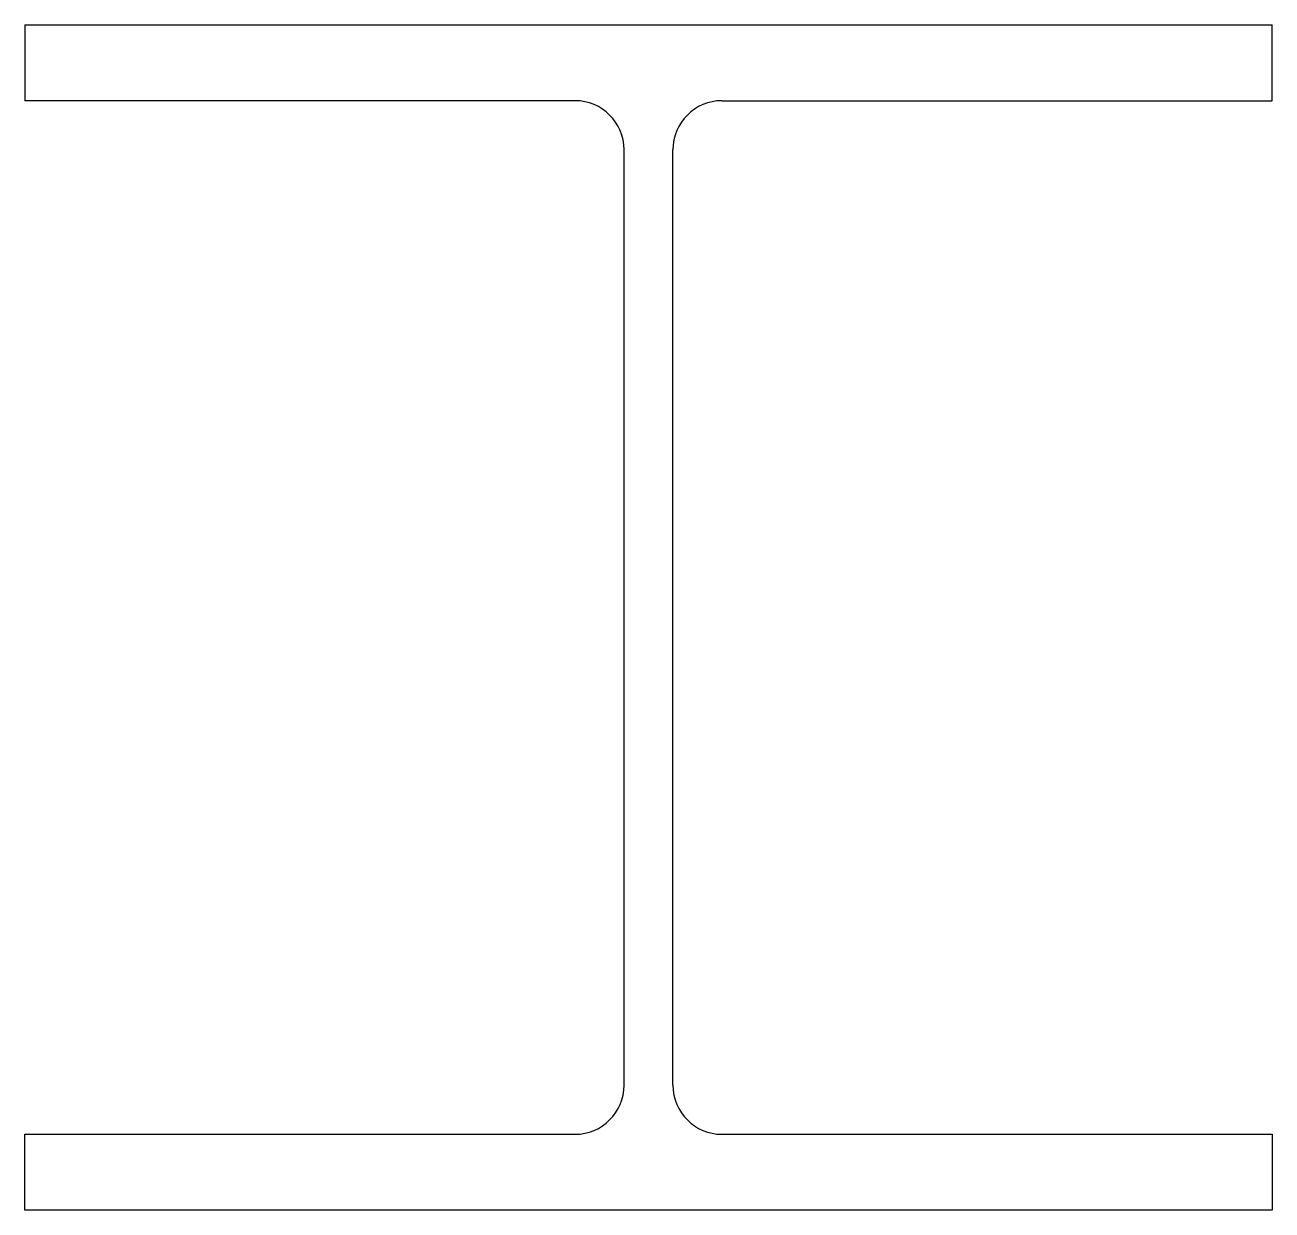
# Model space of a CAD drawing. Extents: x -70 to 70, y 0 to 133.
import ezdxf

# ---------------------------------------------------------------- set-up
doc = ezdxf.new("R2010")
doc.units = 0

msp = doc.modelspace()

# ---------------------------------------------------------------- linework, layer by layer
for p, q in [((-70, 133), (70, 133)), ((-70, 133), (-70, 124.5)), ((70, 124.5), (70, 133)), ((-8.25, 124.5), (-70, 124.5)), ((8.25, 124.5), (70, 124.5)), ((-2.75, 14), (-2.75, 119)), ((2.75, 14), (2.75, 119)), ((-70, 0), (-70, 8.5)), ((-70, 8.5), (-8.25, 8.5)), ((8.25, 8.5), (70, 8.5)), ((70, 8.5), (70, 0)), ((70, 0), (-70, 0))]:
    msp.add_line(p, q)
for centre, start, end in [((-8.25, 119), 0, 90), ((8.25, 119), 90, 180), ((-8.25, 14), 270, 0), ((8.25, 14), 180, 270)]:
    msp.add_arc(centre, 5.5, start, end)

doc.saveas('drawing.dxf')
